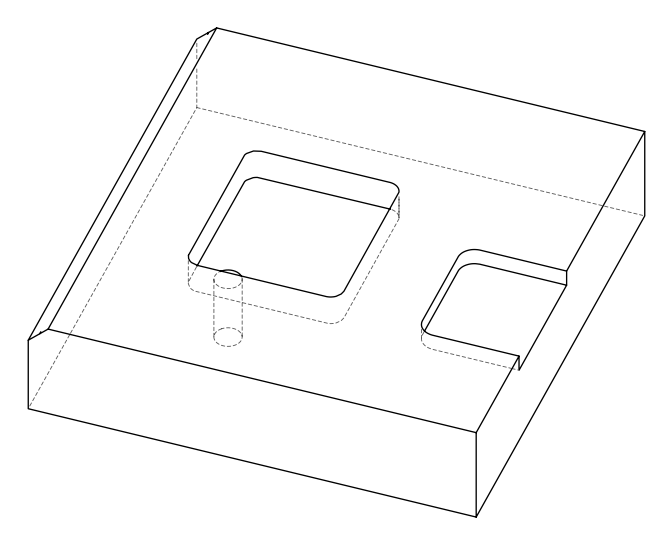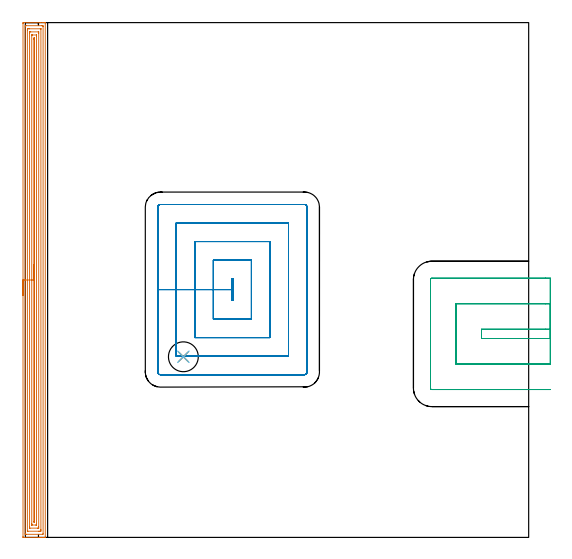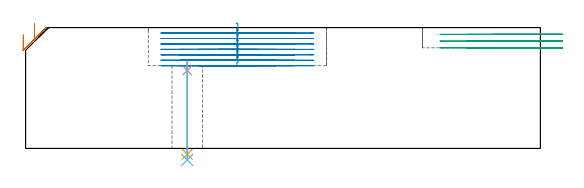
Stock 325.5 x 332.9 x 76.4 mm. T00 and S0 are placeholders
(PLAN: 6 operations, 5 tool changes, 37.5 min)
(1 AREA_MILL | FG_CHAMFER_SURFACE | UGT0205_001 | 16.16 min | 34516 mm3)
(2 MILL_RECTANGULAR_POCKET | POCKET_RECTANGULAR_STRAIGHT | UGT0201_008 | Follow Part, ap 4, ae 75% | 16.87 min | 340258 mm3)
(3 MILL_SLOT | SLOT_PARTIAL_RECTANGULAR | UGT0201_105 | Follow Part, ap 5.5, ae 75% | 3.95 min | 88878 mm3)
(4 SPOT_DRILL | STEP1HOLE | NXT0321_9005460120000 | 0.05 min | 170 mm3)
(5 DRILL_THROUGH_HOLE_INTO_CENTER | STEP1HOLE | NXT0301_091 | 0.24 min | 5727 mm3)
(6 DRILL_TO_ENLARGE_THROUGH_HOLE | STEP1HOLE | UGT0301_260 | 0.25 min | 9362 mm3)
(TOOL UGT0205_001 | Chamfer Mill 20 x 3 x 45 deg. | D20 FL50 Z2)
(TOOL UGT0201_008 | End Mill 16 mm | D16 FL32 Z4)
(TOOL UGT0201_105 | End Mill 22 mm | D22 FL25 Z2)
(TOOL NXT0321_9005460120000 | NC Spot Drill, 142deg, 12mm, Carbide, Uncoated | D12 PA142 FL30 Z2)
(TOOL NXT0301_091 | Carbide Drill 12mm [860.1-1200-036A1-MM 2214] | D12 PA140 FL55 Z2)
(TOOL UGT0301_260 | Twist Drill 19.3 mm | D19.3 PA118 FL140 Z2)
(OP 1 AREA_MILL)
G17 G21 G94 G90
T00 M6
G54
G17 G0 G90 X-1.5 Y156.45 S1061 M3
G43 Z86.4 H0
Z72.
G94 G1 Y156.488 Z71.128 F250.
Y156.602 Z70.264
Y156.791 Z69.412
Y157.053 Z68.58
Y157.387 Z67.774
Y157.79 Z67.
Y158.258 Z66.264
Y158.79 Z65.572
Y159.379 Z64.929
Y160.022 Z64.34
Y160.714 Z63.809
Y161.45 Z63.34
Y162.224 Z62.937
Y163.03 Z62.603
Y163.862 Z62.341
Y164.714 Z62.152
Y165.578 Z62.038
Y166.45 Z62.
Y332.274
X-1.497 Y332.626 Z62.002
X-1.492 Y332.89 Z62.006
X-1.225 Y332.9 Z62.273
X9.695 Z73.19
X11.115 Z74.611
X11.471 Z74.966
X12.183 Z75.683
X12.466 Z75.966
X12.862 Y332.894 Z76.354
X12.897 Y332.89 Z76.388
X12.9 Y332.721 Z76.4
Y0.179
X12.897 Y0.01 Z76.388
X12.862 Y0.006 Z76.354
X12.466 Y0. Z75.966
X12.183 Z75.682
X11.471 Z74.966
X10.227 Z73.724
X8.808 Z72.303
X-1.225 Z62.272
X-1.492 Y0.01 Z62.006
X-1.499 Y0.276 Z61.999
Y0.295
X-1.5 Y166.45 Z62.
X-0.086 Z63.414
X-0.085 Y330.5 Z63.415
X-0.071 Y330.89 Z63.429
X0.407 Y330.899 Z63.907
X10.583 Y330.9 Z74.083
X11.061 Y330.899 Z74.561
X11.471 Y330.89 Z74.971
X11.485 Y330.486 Z74.985
X11.486 Y330.471 Z74.986
X11.485 Y2.399 Z74.985
X11.471 Y2.01 Z74.971
X10.993 Y2.001 Z74.493
X0.817 Y2. Z64.317
X0.339 Y2.001 Z63.839
X-0.071 Y2.01 Z63.429
X-0.085 Y2.414 Z63.415
X-0.086 Y2.429 Z63.414
Y166.45
X1.328 Z64.828
X1.329 Y327.804 Z64.829
X1.33 Y328.182 Z64.83
X1.333 Y328.698 Z64.833
X1.336 Y328.878 Z64.836
X1.511 Y328.893 Z65.011
X1.705 Y328.897 Z65.205
X2.392 Y328.9 Z65.892
X2.593 Z66.093
X9.695 Y328.899 Z73.195
X9.896 Y328.896 Z73.396
X10.029 Y328.89 Z73.529
X10.066 Y328.887 Z73.566
X10.067 Y328.869 Z73.567
X10.069 Y328.824 Z73.569
X10.071 Y328.698 Z73.571
Y5.096
X10.07 Y4.718 Z73.57
X10.067 Y4.202 Z73.567
X10.065 Y4.022 Z73.565
X9.889 Y4.007 Z73.389
X9.695 Y4.003 Z73.195
X9.008 Y4. Z72.508
X8.808 Z72.308
X1.705 Y4.001 Z65.205
X1.504 Y4.004 Z65.004
X1.371 Y4.01 Z64.871
X1.335 Y4.013 Z64.835
X1.333 Y4.031 Z64.833
X1.331 Y4.076 Z64.831
X1.329 Y4.202 Z64.829
X1.328 Y166.45 Z64.828
X2.743 Z66.243
Y326.016
X2.745 Y326.757 Z66.245
X2.748 Y326.864 Z66.248
X2.749 Y326.888 Z66.249
X2.768 Y326.891 Z66.268
X2.822 Y326.895 Z66.322
X3.042 Y326.898 Z66.542
X3.48 Y326.9 Z66.98
X8.362 Y326.899 Z71.862
X8.577 Y326.896 Z72.077
X8.631 Y326.892 Z72.131
X8.651 Y326.889 Z72.151
X8.652 Y326.872 Z72.152
X8.654 Y326.8 Z72.154
X8.657 Y326.168 Z72.157
Y326.016
Y6.884
X8.655 Y6.143 Z72.155
X8.652 Y6.036 Z72.152
X8.651 Y6.012 Z72.151
X8.632 Y6.009 Z72.132
X8.578 Y6.005 Z72.078
X8.358 Y6.002 Z71.858
X7.92 Y6. Z71.42
X3.038 Y6.001 Z66.538
X2.823 Y6.004 Z66.323
X2.769 Y6.008 Z66.269
X2.749 Y6.011 Z66.249
X2.748 Y6.028 Z66.248
X2.746 Y6.1 Z66.246
X2.743 Y6.732 Z66.243
Y6.884
Y166.45
X4.157 Z67.657
Y324.441
X4.158 Y324.654 Z67.658
X4.162 Y324.795 Z67.662
X4.167 Y324.89 Z67.667
X4.202 Y324.894 Z67.702
X4.368 Y324.898 Z67.868
X4.589 Y324.9 Z68.089
X7.127 Z70.627
X7.186 Y324.899 Z70.686
X7.218 Y324.895 Z70.718
X7.23 Y324.891 Z70.73
X7.236 Y324.865 Z70.736
X7.242 Y324.441 Z70.742
X7.243 Y324.229 Z70.743
Y324.016
Y8.459
X7.242 Y8.246 Z70.742
X7.238 Y8.104 Z70.738
X7.233 Y8.01 Z70.733
X7.198 Y8.006 Z70.698
X7.032 Y8.002 Z70.532
X6.811 Y8. Z70.311
X4.273 Z67.773
X4.214 Y8.001 Z67.714
X4.182 Y8.005 Z67.682
X4.17 Y8.009 Z67.67
X4.164 Y8.035 Z67.664
X4.158 Y8.459 Z67.658
X4.157 Y8.671 Z67.657
Y8.884
Y166.45
X5.571 Z69.071
Y322.123
X5.572 Y322.441 Z69.072
X5.575 Y322.7 Z69.075
X5.578 Y322.867 Z69.078
X5.582 Y322.891 Z69.082
X5.608 Y322.893 Z69.108
X5.69 Y322.898 Z69.19
X5.812 Y322.892 Z69.312
X5.822 Y322.89 Z69.322
X5.824 Y322.879 Z69.324
X5.827 Y322.84 Z69.327
X5.828 Y322.758 Z69.328
Y10.459
X5.827 Y10.216 Z69.327
X5.824 Y10.05 Z69.324
X5.822 Y10.017 Z69.322
X5.768 Y10.009 Z69.268
X5.71 Y10.003 Z69.21
X5.588 Y10.008 Z69.088
X5.578 Y10.01 Z69.078
X5.576 Y10.021 Z69.076
X5.573 Y10.06 Z69.073
X5.572 Y10.142 Z69.072
X5.571 Y166.45 Z69.071
Y167.322 Z69.109
Y168.186 Z69.223
Y169.038 Z69.412
Y169.87 Z69.674
Y170.676 Z70.008
Y171.45 Z70.411
Y172.186 Z70.88
Y172.878 Z71.411
Y173.521 Z72.
Y174.11 Z72.643
Y174.642 Z73.335
Y175.11 Z74.071
Y175.513 Z74.845
Y175.847 Z75.651
Y176.109 Z76.483
Y176.298 Z77.335
Y176.412 Z78.2
Y176.45 Z79.071
G0 Z86.4
M5
M2
(OP 2 MILL_RECTANGULAR_POCKET)
G17 G21 G94 G90
T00 M6
G54
G17 G0 G90 X133.6 Y154.895 S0 M3
G43 Z86.4 H0
Z79.4
G94 G1 Y153.2 Z78.946 F250.
X134.2 Z78.785
Y167.3 Z75.007
X133.6 Z74.846
Y160.25 Z72.957
Y153.2 F500.
X134.2
Y167.3
X133.6
Y160.25
X121.6
Y141.2
X146.2
Y179.3
X121.6
Y160.25
X109.6
Y129.2
X158.2
Y191.3
X109.6
Y160.25
X97.6
Y117.2
X170.2
Y203.3
X97.6
Y160.25
X85.6
Y107.
G3 X87.4 Y105.2 R1.8
G1 X180.4
G3 X182.2 Y107. R1.8
G1 Y213.5
G3 X180.4 Y215.3 R1.8
G1 X87.4
G3 X85.6 Y213.5 R1.8
G1 Y160.25
Y159.25
G0 X133.6 Y154.895 Z75.957
G1 Y153.2 Z75.503 F250.
X134.2 Z75.342
Y167.3 Z71.564
X133.6 Z71.403
Y160.25 Z69.514
Y153.2 F500.
X134.2
Y167.3
X133.6
Y160.25
X121.6
Y141.2
X146.2
Y179.3
X121.6
Y160.25
X109.6
Y129.2
X158.2
Y191.3
X109.6
Y160.25
X97.6
Y117.2
X170.2
Y203.3
X97.6
Y160.25
X85.6
Y107.
G3 X87.4 Y105.2 R1.8
G1 X180.4
G3 X182.2 Y107. R1.8
G1 Y213.5
G3 X180.4 Y215.3 R1.8
G1 X87.4
G3 X85.6 Y213.5 R1.8
G1 Y160.25
Y159.25
G0 X133.6 Y154.895 Z72.514
G1 Y153.2 Z72.06 F250.
X134.2 Z71.899
Y167.3 Z68.121
X133.6 Z67.96
Y160.25 Z66.071
Y153.2 F500.
X134.2
Y167.3
X133.6
Y160.25
X121.6
Y141.2
X146.2
Y179.3
X121.6
Y160.25
X109.6
Y129.2
X158.2
Y191.3
X109.6
Y160.25
X97.6
Y117.2
X170.2
Y203.3
X97.6
Y160.25
X85.6
Y107.
G3 X87.4 Y105.2 R1.8
G1 X180.4
G3 X182.2 Y107. R1.8
G1 Y213.5
G3 X180.4 Y215.3 R1.8
G1 X87.4
G3 X85.6 Y213.5 R1.8
G1 Y160.25
Y159.25
G0 X133.6 Y154.895 Z69.071
G1 Y153.2 Z68.617 F250.
X134.2 Z68.456
Y167.3 Z64.678
X133.6 Z64.518
Y160.25 Z62.629
Y153.2 F500.
X134.2
Y167.3
X133.6
Y160.25
X121.6
Y141.2
X146.2
Y179.3
X121.6
Y160.25
X109.6
Y129.2
X158.2
Y191.3
X109.6
Y160.25
X97.6
Y117.2
X170.2
Y203.3
X97.6
Y160.25
X85.6
Y107.
G3 X87.4 Y105.2 R1.8
G1 X180.4
G3 X182.2 Y107. R1.8
G1 Y213.5
G3 X180.4 Y215.3 R1.8
G1 X87.4
G3 X85.6 Y213.5 R1.8
G1 Y160.25
Y159.25
G0 X133.6 Y154.895 Z65.629
G1 Y153.2 Z65.174 F250.
X134.2 Z65.014
Y167.3 Z61.235
X133.6 Z61.075
Y160.25 Z59.186
Y153.2 F500.
X134.2
Y167.3
X133.6
Y160.25
X121.6
Y141.2
X146.2
Y179.3
X121.6
Y160.25
X109.6
Y129.2
X158.2
Y191.3
X109.6
Y160.25
X97.6
Y117.2
X170.2
Y203.3
X97.6
Y160.25
X85.6
Y107.
G3 X87.4 Y105.2 R1.8
G1 X180.4
G3 X182.2 Y107. R1.8
G1 Y213.5
G3 X180.4 Y215.3 R1.8
G1 X87.4
G3 X85.6 Y213.5 R1.8
G1 Y160.25
Y159.25
G0 X133.6 Y154.895 Z62.186
G1 Y153.2 Z61.732 F250.
X134.2 Z61.571
Y167.3 Z57.793
X133.6 Z57.632
Y160.25 Z55.743
Y153.2 F500.
X134.2
Y167.3
X133.6
Y160.25
X121.6
Y141.2
X146.2
Y179.3
X121.6
Y160.25
X109.6
Y129.2
X158.2
Y191.3
X109.6
Y160.25
X97.6
Y117.2
X170.2
Y203.3
X97.6
Y160.25
X85.6
Y107.
G3 X87.4 Y105.2 R1.8
G1 X180.4
G3 X182.2 Y107. R1.8
G1 Y213.5
G3 X180.4 Y215.3 R1.8
G1 X87.4
G3 X85.6 Y213.5 R1.8
G1 Y160.25
Y159.25
G0 X133.6 Y154.895 Z58.743
G1 Y153.2 Z58.289 F250.
X134.2 Z58.128
Y167.3 Z54.35
X133.6 Z54.189
Y160.25 Z52.3
Y153.2 F500.
X134.2
Y167.3
X133.6
Y160.25
X121.6
Y141.2
X146.2
Y179.3
X121.6
Y160.25
X109.6
Y129.2
X158.2
Y191.3
X109.6
Y160.25
X97.6
Y117.2
X170.2
Y203.3
X97.6
Y160.25
X85.6
Y107.
G3 X87.4 Y105.2 R1.8
G1 X180.4
G3 X182.2 Y107. R1.8
G1 Y213.5
G3 X180.4 Y215.3 R1.8
G1 X87.4
G3 X85.6 Y213.5 R1.8
G1 Y160.25
Y159.25
G0 Z86.4
M5
M2
(OP 3 MILL_SLOT)
G17 G21 G94 G90
T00 M6
G54
G17 G0 G90 X339.5 Y134.6 S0 M3
G43 Z86.4 H0
Z72.133
G94 G1 X336.5 F250.
X295. F500.
Y128.6
X336.5
X339.5 F250.
Y151.1
X336.5
X278.5 F500.
Y112.1
X336.5
X339.5 F250.
Y167.6
X336.5
X262.9 F500.
G3 X262. Y166.7 R0.9
G1 Y96.5
G3 X262.9 Y95.6 R0.9
G1 X336.5
X339.5 F250.
G0 Y134.6 Z67.867
G1 X336.5
X295. F500.
Y128.6
X336.5
X339.5 F250.
Y151.1
X336.5
X278.5 F500.
Y112.1
X336.5
X339.5 F250.
Y167.6
X336.5
X262.9 F500.
G3 X262. Y166.7 R0.9
G1 Y96.5
G3 X262.9 Y95.6 R0.9
G1 X336.5
X339.5 F250.
G0 Y134.6 Z63.6
G1 X336.5
X295. F500.
Y128.6
X336.5
X339.5 F250.
Y151.1
X336.5
X278.5 F500.
Y112.1
X336.5
X339.5 F250.
Y167.6
X336.5
X262.9 F500.
G3 X262. Y166.7 R0.9
G1 Y96.5
G3 X262.9 Y95.6 R0.9
G1 X336.5
X339.5 F250.
G0 Z86.4
M5
M2
(OP 4 SPOT_DRILL)
G17 G21 G94 G90
T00 M6
G54
G17 G0 G90 X102.2 Y116.8 S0 M3
G43 Z86.4 H0
G94 G81 G98 Z49.3 F250. R55.3
G80
M5
M2
(OP 5 DRILL_THROUGH_HOLE_INTO_CENTER)
G17 G21 G94 G90
T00 M6
G54
G17 G0 G90 X102.2 Y116.8 S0 M3
G43 Z86.4 H1
G94 G73 G98 Z-3.684 F250. Q11.197 R54.3
G80
M5
M2
(OP 6 DRILL_TO_ENLARGE_THROUGH_HOLE)
G17 G21 G94 G90
T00 M6
G54
G17 G0 G90 X102.2 Y116.8 S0 M3
G43 Z86.4 H0
G94 G73 G98 Z-7.298 F250. Q14.9 R54.3
G80
M5
M2
